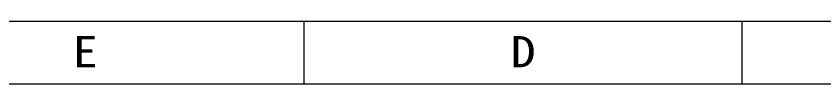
# Model space of a CAD drawing. Header units: millimetres. Extents: x 574 to 994, y 1093 to 1390.
# Drawn here: x 667.7 to 796.8, y 1093 to 1103 of the extents above; entities that cross this region are included whole.
import ezdxf
from ezdxf.enums import TextEntityAlignment as Align

# ---------------------------------------------------------------- set-up
doc = ezdxf.new("R2010")
doc.units = ezdxf.units.MM
doc.layers.add('dim', color=82, linetype='Continuous', lineweight=9)
doc.styles.add('TEXTSTYLE_0', font='txt', dxfattribs={"width": 0.8})

# ---------------------------------------------------------------- blocks, each defined once
blk = doc.blocks.new('SUN_6HWZ35TKXU86YGHH1AY77V3D6FJ')
at = {"color": 7, "linetype": 'Continuous'}
for p, q in [((-410, 10), (-10, 10)), ((-280, 0), (-280, 10)), ((-210, 0), (-210, 10)), ((-420, 0), (0, 0))]:
    blk.add_line(p, q, dxfattribs=at)
at = {"color": 2, "linetype": 'Continuous', "style": 'TEXTSTYLE_0', "width": 1.2}
for s, p, p2 in [('E', (-316.98, 2.63), (-312.98, 2.63)), ('D', (-246.98, 2.63), (-242.98, 2.63))]:
    blk.add_text(s, height=5, dxfattribs=at).set_placement(p, p2, align=Align.FIT)

msp = doc.modelspace()

# ---------------------------------------------------------------- block references
at = {"layer": 'dim'}
msp.add_blockref('SUN_6HWZ35TKXU86YGHH1AY77V3D6FJ', (993.72, 1093.02), dxfattribs=at)

doc.saveas('drawing.dxf')
